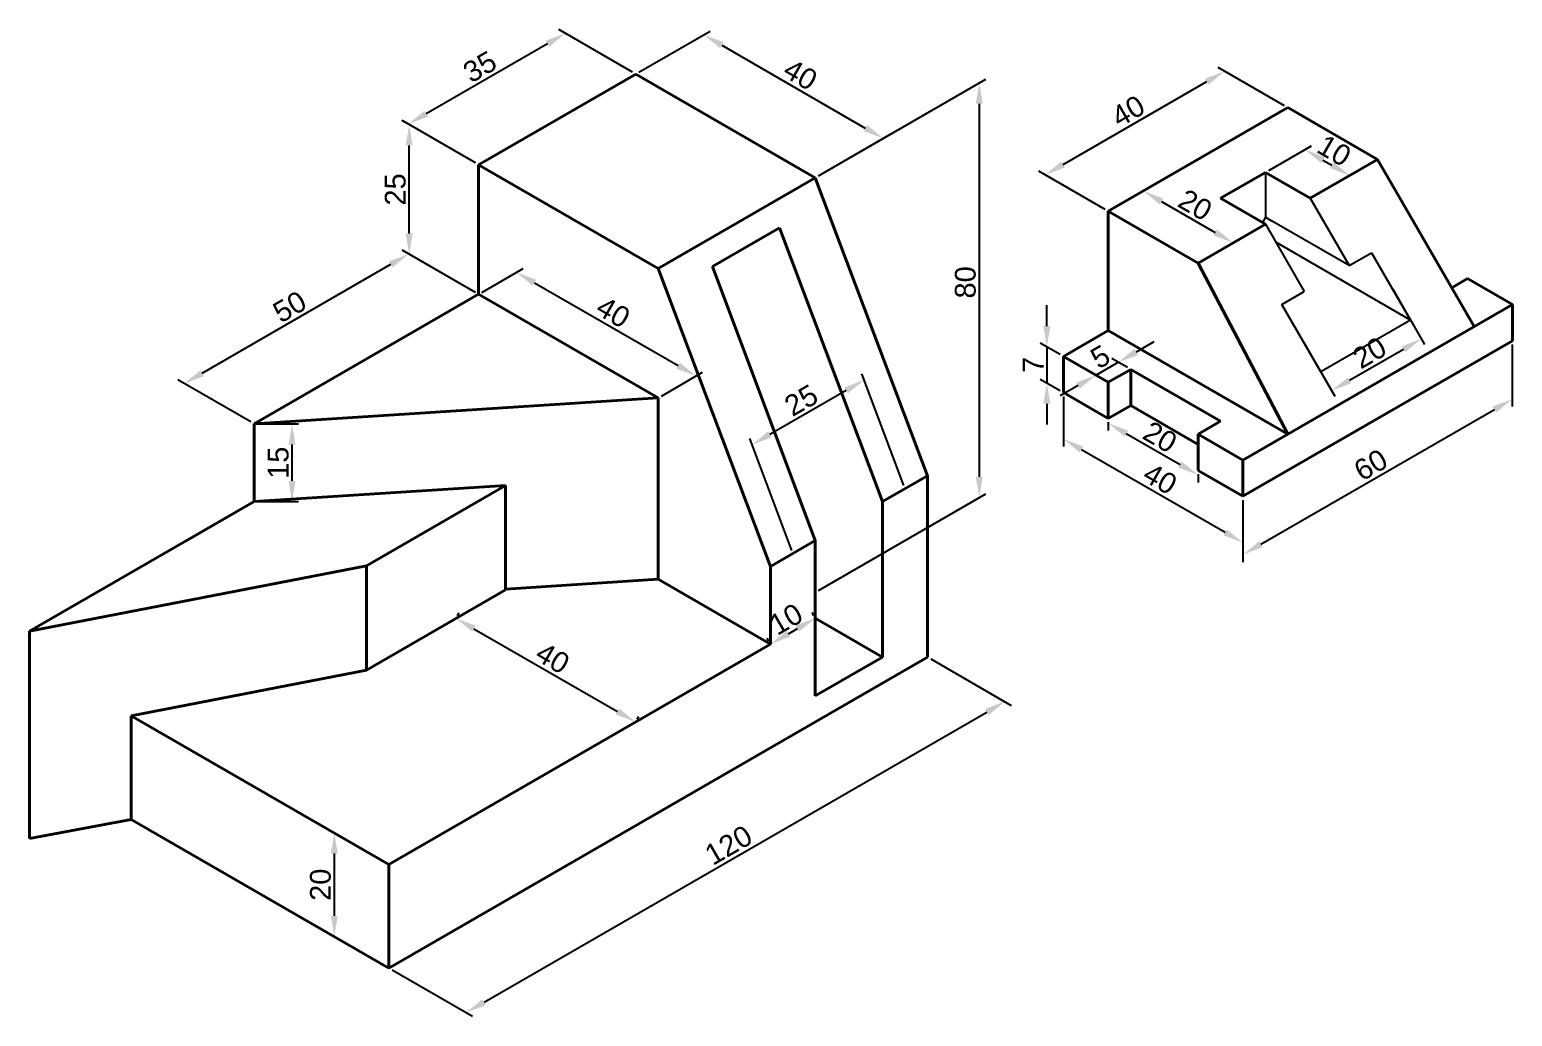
# Model space of a CAD drawing. Header units: millimetres. Extents: x 2913 to 4784, y 824 to 1617.
# Drawn here: x 3860.3 to 4146.3, y 845.1 to 1035.5 of the extents above; entities that cross this region are included whole.
import ezdxf

# ---------------------------------------------------------------- set-up
doc = ezdxf.new("R2010")
doc.units = ezdxf.units.MM
doc.layers.add('Thick', color=7, linetype='Continuous', lineweight=40)
doc.styles.get("Standard").update_dxf_attribs({"font": 'arial.ttf'})
doc.dimstyles.new('ISO-25', dxfattribs={"dimtxt": 4, "dimasz": 4, "dimexe": 1.25, "dimexo": 0.625, "dimtad": 1, "dimtxsty": 'Standard', "dimcen": 2.5, "dimadec": 0, "dimazin": 0, "dimtfac": 1, "dimtmove": 0, "dimatfit": 3, "dimfxl": 1, "dimarcsym": 0})

# ---------------------------------------------------------------- blocks, each defined once
blk = doc.blocks.new('*D100')
at = {"color": 0, "lineweight": -2, "transparency": 16777216}
for p, q in [((3977.81, 1027.32), (3991.56, 1035.26)), ((3993.77, 1032.54), (4021.48, 1016.54)), ((4012.46, 1007.32), (4026.2, 1015.26))]:
    blk.add_line(p, q, dxfattribs=at)
at = {"color": 0, "transparency": 16777216}
for points in [[(3994.1, 1033.11), (3993.44, 1031.96), (3990.31, 1034.54)], [(4021.82, 1017.11), (4021.15, 1015.96), (4024.95, 1014.54)]]:
    blk.add_solid(points, dxfattribs=at)
at = {"layer": 'Defpoints', "color": 0, "transparency": 16777216}
for p in [(3977.19, 1026.96), (4024.95, 1014.54), (4011.83, 1006.96)]:
    blk.add_point(p, dxfattribs=at)
at = {"color": 0, "transparency": 16777216, "insert": (4008.96, 1026.85), "char_height": 4, "attachment_point": 5, "rotation": 330}
blk.add_mtext('40', dxfattribs=at)
blk = doc.blocks.new('*D101')
at = {"color": 0, "lineweight": -2, "transparency": 16777216}
for p, q in [((3905.34, 888.44), (3920.29, 879.81)), ((3919.04, 876.53), (3919.04, 864.53)), ((3905.34, 868.44), (3920.29, 859.81))]:
    blk.add_line(p, q, dxfattribs=at)
at = {"color": 0, "transparency": 16777216}
for points in [[(3918.38, 876.53), (3919.71, 876.53), (3919.04, 880.53)], [(3918.38, 864.53), (3919.71, 864.53), (3919.04, 860.53)]]:
    blk.add_solid(points, dxfattribs=at)
at = {"layer": 'Defpoints', "color": 0, "transparency": 16777216}
for p in [(3904.71, 888.81), (3904.71, 868.81), (3919.04, 860.53)]:
    blk.add_point(p, dxfattribs=at)
at = {"color": 0, "transparency": 16777216, "insert": (3916.38, 870.53), "char_height": 4, "attachment_point": 5, "rotation": 90}
blk.add_mtext('20', dxfattribs=at)
blk = doc.blocks.new('*D102')
at = {"color": 0, "lineweight": -2, "transparency": 16777216}
for p, q in [((4034.11, 914.1), (4049.63, 905.14)), ((3947.93, 847.86), (4044.92, 903.86)), ((3930.18, 854.1), (3945.71, 845.14))]:
    blk.add_line(p, q, dxfattribs=at)
at = {"color": 0, "transparency": 16777216}
for points in [[(4044.59, 904.44), (4045.25, 903.28), (4048.38, 905.86)], [(3947.59, 848.44), (3948.26, 847.28), (3944.46, 845.86)]]:
    blk.add_solid(points, dxfattribs=at)
at = {"layer": 'Defpoints', "color": 0, "transparency": 16777216}
for p in [(4033.48, 914.46), (4048.38, 905.86), (3929.56, 854.46)]:
    blk.add_point(p, dxfattribs=at)
at = {"color": 0, "transparency": 16777216, "insert": (3995.09, 878.17), "char_height": 4, "attachment_point": 5, "rotation": 30}
blk.add_mtext('120', dxfattribs=at)
blk = doc.blocks.new('*D103')
at = {"color": 0, "lineweight": -2, "transparency": 16777216}
for p, q in [((4028.93, 947.55), (4020.83, 969.12)), ((4003.09, 957.44), (4017.81, 965.94)), ((4007.28, 935.05), (3999.18, 956.62))]:
    blk.add_line(p, q, dxfattribs=at)
at = {"color": 0, "transparency": 16777216}
for points in [[(4017.48, 966.51), (4018.14, 965.36), (4021.27, 967.94)], [(4002.75, 958.01), (4003.42, 956.86), (3999.62, 955.44)]]:
    blk.add_solid(points, dxfattribs=at)
at = {"layer": 'Defpoints', "color": 0, "transparency": 16777216}
for p in [(4021.27, 967.94), (4029.15, 946.96), (4007.5, 934.46)]:
    blk.add_point(p, dxfattribs=at)
at = {"color": 0, "transparency": 16777216, "insert": (4009.11, 964), "char_height": 4, "attachment_point": 5, "rotation": 30}
blk.add_mtext('25', dxfattribs=at)
blk = doc.blocks.new('*D104')
at = {"color": 0, "lineweight": -2, "transparency": 16777216}
for p, q in [((3942.82, 922.48), (3943.14, 923.02)), ((3945.98, 919.94), (3973.69, 903.94)), ((3977.47, 902.48), (3977.78, 903.02))]:
    blk.add_line(p, q, dxfattribs=at)
at = {"color": 0, "transparency": 16777216}
for points in [[(3946.31, 920.52), (3945.64, 919.36), (3942.51, 921.94)], [(3974.02, 904.52), (3973.36, 903.36), (3977.15, 901.94)]]:
    blk.add_solid(points, dxfattribs=at)
at = {"layer": 'Defpoints', "color": 0, "transparency": 16777216}
for p in [(3942.51, 921.94), (3977.15, 901.94), (3977.15, 901.94)]:
    blk.add_point(p, dxfattribs=at)
at = {"color": 0, "transparency": 16777216, "insert": (3961.17, 914.25), "char_height": 4, "attachment_point": 5, "rotation": 330}
blk.add_mtext('40', dxfattribs=at)
blk = doc.blocks.new('*D105')
at = {"color": 0, "lineweight": -2, "transparency": 16777216}
for p, q in [((3904.2, 959.46), (3912.15, 959.46)), ((3910.9, 948.46), (3910.9, 955.46)), ((3904.2, 944.46), (3912.15, 944.46))]:
    blk.add_line(p, q, dxfattribs=at)
at = {"color": 0, "transparency": 16777216}
for points in [[(3910.24, 955.46), (3911.57, 955.46), (3910.9, 959.46)], [(3910.24, 948.46), (3911.57, 948.46), (3910.9, 944.46)]]:
    blk.add_solid(points, dxfattribs=at)
at = {"layer": 'Defpoints', "color": 0, "transparency": 16777216}
for p in [(3903.58, 959.46), (3910.9, 959.46), (3903.58, 944.46)]:
    blk.add_point(p, dxfattribs=at)
at = {"color": 0, "transparency": 16777216, "insert": (3908.24, 951.96), "char_height": 4, "attachment_point": 5, "rotation": 90}
blk.add_mtext('15', dxfattribs=at)
blk = doc.blocks.new('*D106')
at = {"color": 0, "lineweight": -2, "transparency": 16777216}
for p, q in [((3946.25, 984.82), (3932.16, 992.96)), ((3893.58, 969.24), (3929.95, 990.24)), ((3902.95, 959.82), (3888.86, 967.96))]:
    blk.add_line(p, q, dxfattribs=at)
at = {"color": 0, "transparency": 16777216}
for points in [[(3929.62, 990.81), (3930.28, 989.66), (3933.41, 992.24)], [(3893.24, 969.81), (3893.91, 968.66), (3890.11, 967.24)]]:
    blk.add_solid(points, dxfattribs=at)
at = {"layer": 'Defpoints', "color": 0, "transparency": 16777216}
for p in [(3933.41, 992.24), (3946.88, 984.46), (3903.58, 959.46)]:
    blk.add_point(p, dxfattribs=at)
at = {"color": 0, "transparency": 16777216, "insert": (3910.43, 982.05), "char_height": 4, "attachment_point": 5, "rotation": 30}
blk.add_mtext('50', dxfattribs=at)
blk = doc.blocks.new('*D107')
at = {"color": 0, "lineweight": -2, "transparency": 16777216}
for p, q in [((3946.25, 1009.82), (3932.24, 1017.91)), ((3933.49, 996.19), (3933.49, 1013.19)), ((3946.25, 984.82), (3932.24, 992.91))]:
    blk.add_line(p, q, dxfattribs=at)
at = {"color": 0, "transparency": 16777216}
for points in [[(3932.82, 1013.19), (3934.16, 1013.19), (3933.49, 1017.19)], [(3932.82, 996.19), (3934.16, 996.19), (3933.49, 992.19)]]:
    blk.add_solid(points, dxfattribs=at)
at = {"layer": 'Defpoints', "color": 0, "transparency": 16777216}
for p in [(3933.49, 1017.19), (3946.88, 1009.46), (3946.88, 984.46)]:
    blk.add_point(p, dxfattribs=at)
at = {"color": 0, "transparency": 16777216, "insert": (3930.82, 1004.69), "char_height": 4, "attachment_point": 5, "rotation": 90}
blk.add_mtext('25', dxfattribs=at)
blk = doc.blocks.new('*D108')
at = {"color": 0, "lineweight": -2, "transparency": 16777216}
for p, q in [((3976.56, 1027.32), (3962.36, 1035.52)), ((3960.15, 1032.8), (3936.76, 1019.3)), ((3946.25, 1009.82), (3932.05, 1018.02))]:
    blk.add_line(p, q, dxfattribs=at)
at = {"color": 0, "transparency": 16777216}
for points in [[(3959.81, 1033.38), (3960.48, 1032.22), (3963.61, 1034.8)], [(3936.43, 1019.88), (3937.1, 1018.72), (3933.3, 1017.3)]]:
    blk.add_solid(points, dxfattribs=at)
at = {"layer": 'Defpoints', "color": 0, "transparency": 16777216}
for p in [(3977.19, 1026.96), (3933.3, 1017.3), (3946.88, 1009.46)]:
    blk.add_point(p, dxfattribs=at)
at = {"color": 0, "transparency": 16777216, "insert": (3947.12, 1028.36), "char_height": 4, "attachment_point": 5, "rotation": 30}
blk.add_mtext('35', dxfattribs=at)
blk = doc.blocks.new('*D109')
at = {"color": 0, "lineweight": -2, "transparency": 16777216}
for p, q in [((4012.46, 1007.32), (4044.71, 1025.94)), ((4043.46, 1021.22), (4043.46, 949.22)), ((4012.46, 927.32), (4044.71, 945.94))]:
    blk.add_line(p, q, dxfattribs=at)
at = {"color": 0, "transparency": 16777216}
for points in [[(4042.79, 1021.22), (4044.13, 1021.22), (4043.46, 1025.22)], [(4042.79, 949.22), (4044.13, 949.22), (4043.46, 945.22)]]:
    blk.add_solid(points, dxfattribs=at)
at = {"layer": 'Defpoints', "color": 0, "transparency": 16777216}
for p in [(4011.83, 1006.96), (4043.46, 945.22), (4011.83, 926.96)]:
    blk.add_point(p, dxfattribs=at)
at = {"color": 0, "transparency": 16777216, "insert": (4040.79, 986.76), "char_height": 4, "attachment_point": 5, "rotation": 90}
blk.add_mtext('80', dxfattribs=at)
blk = doc.blocks.new('*D110')
at = {"color": 0, "lineweight": -2, "transparency": 16777216}
for p, q in [((3947.5, 984.82), (3955.45, 989.41)), ((3957.66, 986.69), (3985.38, 970.69)), ((3982.14, 964.82), (3990.09, 969.41))]:
    blk.add_line(p, q, dxfattribs=at)
at = {"color": 0, "transparency": 16777216}
for points in [[(3958, 987.27), (3957.33, 986.11), (3954.2, 988.69)], [(3985.71, 971.27), (3985.04, 970.11), (3988.84, 968.69)]]:
    blk.add_solid(points, dxfattribs=at)
at = {"layer": 'Defpoints', "color": 0, "transparency": 16777216}
for p in [(3946.88, 984.46), (3988.84, 968.69), (3981.52, 964.46)]:
    blk.add_point(p, dxfattribs=at)
at = {"color": 0, "transparency": 16777216, "insert": (3972.85, 981), "char_height": 4, "attachment_point": 5, "rotation": 330}
blk.add_mtext('40', dxfattribs=at)
blk = doc.blocks.new('*D111')
at = {"color": 0, "lineweight": -2, "transparency": 16777216}
for p, q in [((4011.52, 922.5), (4011.21, 923.04)), ((4006.63, 918.96), (4008.37, 919.96)), ((4002.86, 917.5), (4002.55, 918.04))]:
    blk.add_line(p, q, dxfattribs=at)
at = {"color": 0, "transparency": 16777216}
for points in [[(4008.03, 920.54), (4008.7, 919.38), (4011.83, 921.96)], [(4006.3, 919.54), (4006.97, 918.38), (4003.17, 916.96)]]:
    blk.add_solid(points, dxfattribs=at)
at = {"layer": 'Defpoints', "color": 0, "transparency": 16777216}
for p in [(4011.83, 921.96), (4011.83, 921.96), (4003.17, 916.96)]:
    blk.add_point(p, dxfattribs=at)
at = {"color": 0, "transparency": 16777216, "insert": (4006.17, 921.77), "char_height": 4, "attachment_point": 5, "rotation": 30}
blk.add_mtext('10', dxfattribs=at)
blk = doc.blocks.new('*D131')
at = {"color": 0, "lineweight": -2, "transparency": 16777216}
for p, q in [((4102.37, 1020.84), (4089.57, 1028.23)), ((4059.65, 1009.5), (4087.36, 1025.5)), ((4067.73, 1000.84), (4054.93, 1008.23))]:
    blk.add_line(p, q, dxfattribs=at)
at = {"color": 0, "transparency": 16777216}
for points in [[(4087.03, 1026.08), (4087.69, 1024.93), (4090.82, 1027.5)], [(4059.31, 1010.08), (4059.98, 1008.93), (4056.18, 1007.5)]]:
    blk.add_solid(points, dxfattribs=at)
at = {"layer": 'Defpoints', "color": 0, "transparency": 16777216}
for p in [(4090.82, 1027.5), (4102.99, 1020.48), (4068.35, 1000.48)]:
    blk.add_point(p, dxfattribs=at)
at = {"color": 0, "transparency": 16777216, "insert": (4072.17, 1019.81), "char_height": 4, "attachment_point": 5, "rotation": 30}
blk.add_mtext('40', dxfattribs=at)
blk = doc.blocks.new('*D132')
at = {"color": 0, "lineweight": -2, "transparency": 16777216}
for p, q in [((4099.29, 1008.34), (4107.53, 1013.1)), ((4109.74, 1010.37), (4111.47, 1009.37)), ((4107.95, 1003.34), (4116.19, 1008.1))]:
    blk.add_line(p, q, dxfattribs=at)
at = {"color": 0, "transparency": 16777216}
for points in [[(4110.07, 1010.95), (4109.41, 1009.8), (4106.28, 1012.37)], [(4111.81, 1009.95), (4111.14, 1008.8), (4114.94, 1007.37)]]:
    blk.add_solid(points, dxfattribs=at)
at = {"layer": 'Defpoints', "color": 0, "transparency": 16777216}
for p in [(4098.66, 1007.98), (4114.94, 1007.37), (4107.32, 1002.98)]:
    blk.add_point(p, dxfattribs=at)
at = {"color": 0, "transparency": 16777216, "insert": (4111.94, 1012.18), "char_height": 4, "attachment_point": 5, "rotation": 330}
blk.add_mtext('10', dxfattribs=at)
blk = doc.blocks.new('*D133')
at = {"color": 0, "lineweight": -2, "transparency": 16777216}
for p, q in [((4068.98, 1000.84), (4076.38, 1005.11)), ((4078.59, 1002.39), (4088.99, 996.39)), ((4086.3, 990.84), (4093.7, 995.11))]:
    blk.add_line(p, q, dxfattribs=at)
at = {"color": 0, "transparency": 16777216}
for points in [[(4078.93, 1002.97), (4078.26, 1001.81), (4075.13, 1004.39)], [(4089.32, 996.97), (4088.65, 995.81), (4092.45, 994.39)]]:
    blk.add_solid(points, dxfattribs=at)
at = {"layer": 'Defpoints', "color": 0, "transparency": 16777216}
for p in [(4068.35, 1000.48), (4092.45, 994.39), (4085.67, 990.48)]:
    blk.add_point(p, dxfattribs=at)
at = {"color": 0, "transparency": 16777216, "insert": (4085.12, 1001.7), "char_height": 4, "attachment_point": 5, "rotation": 330}
blk.add_mtext('20', dxfattribs=at)
blk = doc.blocks.new('*D134')
at = {"color": 0, "lineweight": -2, "transparency": 16777216}
for p, q in [((4146.29, 974.76), (4146.29, 962.79)), ((4097.8, 936.23), (4142.83, 962.23)), ((4094.33, 944.76), (4094.33, 932.79))]:
    blk.add_line(p, q, dxfattribs=at)
at = {"color": 0, "transparency": 16777216}
for points in [[(4142.5, 962.81), (4143.16, 961.65), (4146.29, 964.23)], [(4097.46, 936.81), (4098.13, 935.65), (4094.33, 934.23)]]:
    blk.add_solid(points, dxfattribs=at)
at = {"layer": 'Defpoints', "color": 0, "transparency": 16777216}
for p in [(4146.29, 975.48), (4146.29, 964.23), (4094.33, 945.48)]:
    blk.add_point(p, dxfattribs=at)
at = {"color": 0, "transparency": 16777216, "insert": (4118.98, 951.54), "char_height": 4, "attachment_point": 5, "rotation": 30}
blk.add_mtext('60', dxfattribs=at)
blk = doc.blocks.new('*D135')
at = {"color": 0, "lineweight": -2, "transparency": 16777216}
for p, q in [((4056.49, 978.33), (4056.49, 982.33)), ((4059.07, 972.84), (4055.24, 975.05)), ((4056.49, 974.33), (4056.49, 967.33)), ((4059.07, 965.84), (4055.24, 968.05)), ((4056.49, 963.33), (4056.49, 959.33))]:
    blk.add_line(p, q, dxfattribs=at)
at = {"color": 0, "transparency": 16777216}
for points in [[(4055.82, 978.33), (4057.16, 978.33), (4056.49, 974.33)], [(4055.82, 963.33), (4057.16, 963.33), (4056.49, 967.33)]]:
    blk.add_solid(points, dxfattribs=at)
at = {"layer": 'Defpoints', "color": 0, "transparency": 16777216}
for p in [(4059.69, 972.48), (4056.49, 967.33), (4059.69, 965.48)]:
    blk.add_point(p, dxfattribs=at)
at = {"color": 0, "transparency": 16777216, "insert": (4053.86, 970.83), "char_height": 4, "attachment_point": 5, "rotation": 90}
blk.add_mtext('7', dxfattribs=at)
blk = doc.blocks.new('*D136')
at = {"color": 0, "lineweight": -2, "transparency": 16777216}
for p, q in [((4059.69, 964.76), (4059.69, 955.09)), ((4063.16, 954.54), (4090.87, 938.54)), ((4094.33, 944.76), (4094.33, 935.09))]:
    blk.add_line(p, q, dxfattribs=at)
at = {"color": 0, "transparency": 16777216}
for points in [[(4063.49, 955.11), (4062.82, 953.96), (4059.69, 956.54)], [(4091.2, 939.11), (4090.53, 937.96), (4094.33, 936.54)]]:
    blk.add_solid(points, dxfattribs=at)
at = {"layer": 'Defpoints', "color": 0, "transparency": 16777216}
for p in [(4059.69, 965.48), (4094.33, 945.48), (4094.33, 936.54)]:
    blk.add_point(p, dxfattribs=at)
at = {"color": 0, "transparency": 16777216, "insert": (4078.35, 948.85), "char_height": 4, "attachment_point": 5, "rotation": 330}
blk.add_mtext('40', dxfattribs=at)
blk = doc.blocks.new('*D137')
at = {"color": 0, "lineweight": -2, "transparency": 16777216}
for p, q in [((4068.35, 959.76), (4068.35, 958.15)), ((4071.82, 957.6), (4082.21, 951.6)), ((4085.67, 949.76), (4085.67, 948.15))]:
    blk.add_line(p, q, dxfattribs=at)
at = {"color": 0, "transparency": 16777216}
for points in [[(4072.15, 958.17), (4071.48, 957.02), (4068.35, 959.6)], [(4082.54, 952.17), (4081.87, 951.02), (4085.67, 949.6)]]:
    blk.add_solid(points, dxfattribs=at)
at = {"layer": 'Defpoints', "color": 0, "transparency": 16777216}
for p in [(4068.35, 960.48), (4085.67, 950.48), (4085.67, 949.6)]:
    blk.add_point(p, dxfattribs=at)
at = {"color": 0, "transparency": 16777216, "insert": (4078.35, 956.91), "char_height": 4, "attachment_point": 5, "rotation": 330}
blk.add_mtext('20', dxfattribs=at)
blk = doc.blocks.new('*D138')
at = {"color": 0, "lineweight": -2, "transparency": 16777216}
for p, q in [((4073.77, 973.35), (4077.23, 975.35)), ((4070.31, 971.35), (4065.98, 968.85)), ((4072.06, 970.34), (4069.06, 972.07)), ((4062.51, 966.85), (4059.05, 964.85)), ((4067.73, 967.84), (4064.73, 969.57))]:
    blk.add_line(p, q, dxfattribs=at)
at = {"color": 0, "transparency": 16777216}
for points in [[(4073.44, 973.93), (4074.1, 972.77), (4070.31, 971.35)], [(4062.18, 967.43), (4062.85, 966.27), (4065.98, 968.85)]]:
    blk.add_solid(points, dxfattribs=at)
at = {"layer": 'Defpoints', "color": 0, "transparency": 16777216}
for p in [(4072.68, 969.98), (4065.98, 968.85), (4068.35, 967.48)]:
    blk.add_point(p, dxfattribs=at)
at = {"color": 0, "transparency": 16777216, "insert": (4066.81, 972.4), "char_height": 4, "attachment_point": 5, "rotation": 30}
blk.add_mtext('5', dxfattribs=at)
blk = doc.blocks.new('*D139')
at = {"color": 0, "lineweight": -2, "transparency": 16777216}
for p, q in [((4123.22, 985.45), (4129.37, 974.78)), ((4105.89, 975.45), (4112.05, 964.78)), ((4114.89, 967.87), (4125.29, 973.87))]:
    blk.add_line(p, q, dxfattribs=at)
at = {"color": 0, "transparency": 16777216}
for points in [[(4124.95, 974.44), (4125.62, 973.29), (4128.75, 975.87)], [(4114.56, 968.44), (4115.23, 967.29), (4111.43, 965.87)]]:
    blk.add_solid(points, dxfattribs=at)
at = {"layer": 'Defpoints', "color": 0, "transparency": 16777216}
for p in [(4122.9, 985.99), (4105.58, 975.99), (4128.75, 975.87)]:
    blk.add_point(p, dxfattribs=at)
at = {"color": 0, "transparency": 16777216, "insert": (4118.76, 973.18), "char_height": 4, "attachment_point": 5, "rotation": 30}
blk.add_mtext('20', dxfattribs=at)

msp = doc.modelspace()

# ---------------------------------------------------------------- linework, layer by layer
for p, q in [((4098.662, 1007.978), (4098.662, 999.318)), ((4107.323, 1002.978), (4114.823, 989.988)), ((4098.662, 999.318), (4098.082, 998.313)), ((4098.662, 999.318), (4099.823, 998.648)), ((4114.823, 989.988), (4099.823, 998.648)), ((4098.662, 997.978), (4106.162, 984.988)), ((4126.653, 979.497), (4100.672, 994.497)), ((4114.823, 989.988), (4119.153, 992.488)), ((4119.153, 992.488), (4126.653, 979.497)), ((4101.832, 982.488), (4106.162, 984.988)), ((4109.332, 969.497), (4101.832, 982.488)), ((4126.653, 979.497), (4109.332, 969.497))]:
    msp.add_line(p, q)
at = {"layer": 'Thick'}
for p, q in [((3977.19, 1026.962), (3946.879, 1009.462)), ((4011.831, 1006.962), (3977.19, 1026.962)), ((4068.352, 1000.478), (4102.993, 1020.478)), ((4102.993, 1020.478), (4120.313, 1010.478)), ((4120.313, 1010.478), (4107.323, 1002.978)), ((4120.313, 1010.478), (4138.933, 978.228)), ((3946.879, 1009.462), (3981.52, 989.462)), ((3946.879, 1009.462), (3946.879, 984.462)), ((3981.52, 989.462), (4011.831, 1006.962)), ((4033.481, 949.462), (4011.831, 1006.962)), ((4098.662, 1007.978), (4090.002, 1002.978)), ((4107.323, 1002.978), (4098.662, 1007.978)), ((4090.002, 1002.978), (4098.662, 997.978)), ((4068.352, 977.478), (4068.352, 1000.478)), ((4068.352, 1000.478), (4085.672, 990.478)), ((3991.985, 989.799), (4004.935, 997.276)), ((4004.935, 997.276), (4024.821, 944.462)), ((4098.662, 997.978), (4085.672, 990.478)), ((3991.985, 989.799), (4011.831, 936.962)), ((4085.672, 990.478), (4102.993, 957.478)), ((4003.17, 931.962), (3981.52, 989.462)), ((4137.634, 987.478), (4134.602, 985.728)), ((4146.294, 982.478), (4137.634, 987.478)), ((3946.879, 984.462), (3903.577, 959.462)), ((3946.879, 984.462), (3981.52, 964.462)), ((4146.294, 982.478), (4094.332, 952.478)), ((4146.294, 975.478), (4146.294, 982.478)), ((4059.691, 972.478), (4068.352, 977.478)), ((4068.352, 977.478), (4102.993, 957.478)), ((4094.332, 945.478), (4146.294, 975.478)), ((4068.352, 967.478), (4059.691, 972.478)), ((4059.691, 972.478), (4059.691, 965.478)), ((4072.682, 969.978), (4068.352, 967.478)), ((4090.002, 959.978), (4072.682, 969.978)), ((4072.682, 969.978), (4072.682, 962.978)), ((4068.352, 960.478), (4068.352, 967.478)), ((3903.577, 959.462), (3981.52, 964.462)), ((3981.52, 964.462), (3981.52, 929.462)), ((4059.691, 965.478), (4068.352, 960.478)), ((4068.352, 960.478), (4072.682, 962.978)), ((4072.682, 962.978), (4085.672, 955.478)), ((3903.577, 959.462), (3903.577, 944.462)), ((4085.672, 957.478), (4090.002, 959.978)), ((4094.332, 952.478), (4085.672, 957.478)), ((4085.672, 957.478), (4085.672, 950.478)), ((4094.332, 952.478), (4094.332, 945.478)), ((4085.672, 950.478), (4094.332, 945.478)), ((3903.577, 944.462), (3952.057, 947.572)), ((3952.057, 947.572), (3925.228, 932.082)), ((3952.057, 927.452), (3952.057, 947.572)), ((4024.821, 944.462), (4033.481, 949.462)), ((4033.481, 949.462), (4033.481, 914.462)), ((4033.481, 914.462), (4033.481, 949.462)), ((3903.577, 944.462), (3860.276, 919.462)), ((3903.577, 944.462), (3890.587, 936.962)), ((4024.821, 914.462), (4024.821, 944.462)), ((4011.831, 936.962), (4003.17, 931.962)), ((4011.831, 936.962), (4011.831, 906.962)), ((3925.228, 932.082), (3860.276, 919.462)), ((3925.228, 911.962), (3925.228, 932.082)), ((4003.17, 931.962), (4003.17, 916.962)), ((3952.057, 927.452), (3925.228, 911.962)), ((3952.057, 927.572), (3981.52, 929.462)), ((4003.17, 916.962), (3981.52, 929.462)), ((4024.821, 914.462), (4011.831, 921.962)), ((3860.276, 919.462), (3860.276, 879.462)), ((3929.558, 874.462), (4003.17, 916.962)), ((4033.481, 914.462), (3929.558, 854.462)), ((4011.831, 906.962), (4024.821, 914.462)), ((3925.228, 911.962), (3879.871, 903.149)), ((3929.558, 874.462), (3879.871, 903.149)), ((3879.871, 903.149), (3879.871, 883.149)), ((3879.871, 883.149), (3860.276, 879.462)), ((3929.558, 854.462), (3879.871, 883.149)), ((3929.558, 854.462), (3929.558, 874.462))]:
    msp.add_line(p, q, dxfattribs=at)

# ---------------------------------------------------------------- dimensions: what is measured, and where the dimension line sits
for p1, p2, distance, picture, middle in [((3977.19, 1026.962), (3946.879, 1009.462), -13.579, '*D108', (3947.121, 1028.363)), ((3977.19, 1026.962), (4011.831, 1006.962), 13.118, '*D100', (4008.961, 1026.845)), ((4068.352, 1000.478), (4102.993, 1020.478), 12.169, '*D131', (4072.169, 1019.814)), ((4098.662, 1007.978), (4107.323, 1002.978), 7.614, '*D132', (4111.941, 1012.184)), ((4068.352, 1000.478), (4085.672, 990.478), 6.778, '*D133', (4085.123, 1001.701)), ((3903.577, 959.462), (3946.879, 984.462), 13.464, '*D106', (3910.43, 982.046)), ((3946.879, 984.462), (3981.52, 964.462), 7.322, '*D110', (3972.855, 980.999)), ((4105.582, 975.992), (4122.903, 985.992), -11.693, '*D139', (4118.755, 973.176)), ((4072.682, 969.978), (4068.352, 967.478), -2.375, '*D138', (4066.812, 972.402)), ((4094.332, 945.478), (4146.294, 975.478), -9.74, '*D134', (4118.979, 951.541)), ((4007.5, 934.462), (4029.151, 946.962), 22.103, '*D103', (4009.114, 963.996)), ((4059.691, 965.478), (4094.332, 945.478), -7.744, '*D136', (4078.345, 948.846)), ((4068.352, 960.478), (4085.672, 950.478), -0.764, '*D137', (4078.345, 956.906)), ((4003.17, 916.962), (4011.831, 921.962), 0, '*D111', (4006.167, 921.772)), ((3942.512, 921.941), (3977.153, 901.941), 0, '*D104', (3961.166, 914.251)), ((3929.558, 854.462), (4033.481, 914.462), -14.903, '*D102', (3995.089, 878.168))]:
    dim = msp.add_aligned_dim(p1=p1, p2=p2, distance=distance, dimstyle='ISO-25')
    dim.commit()
    dim.dimension.update_dxf_attribs({"geometry": picture, "text_midpoint": middle})
dim = msp.add_linear_dim(base=(4043.459, 945.222), p1=(4011.831, 1006.962), p2=(4011.831, 926.962), angle=90, dimstyle='ISO-25')
dim.commit()
dim.dimension.update_dxf_attribs({"geometry": '*D109', "text_midpoint": (4043.459, 986.762), "dimtype": 160})
for base, p1, p2, picture, middle in [((3933.491, 1017.191), (3946.879, 984.462), (3946.879, 1009.462), '*D107', (3930.824, 1004.691)), ((4056.489, 967.327), (4059.691, 972.478), (4059.691, 965.478), '*D135', (4053.864, 970.827)), ((3910.903, 959.462), (3903.577, 944.462), (3903.577, 959.462), '*D105', (3908.236, 951.962)), ((3919.044, 860.532), (3904.714, 888.805), (3904.714, 868.805), '*D101', (3916.377, 870.532))]:
    dim = msp.add_linear_dim(base=base, p1=p1, p2=p2, angle=90, dimstyle='ISO-25')
    dim.commit()
    dim.dimension.update_dxf_attribs({"geometry": picture, "text_midpoint": middle})

doc.saveas('drawing.dxf')
